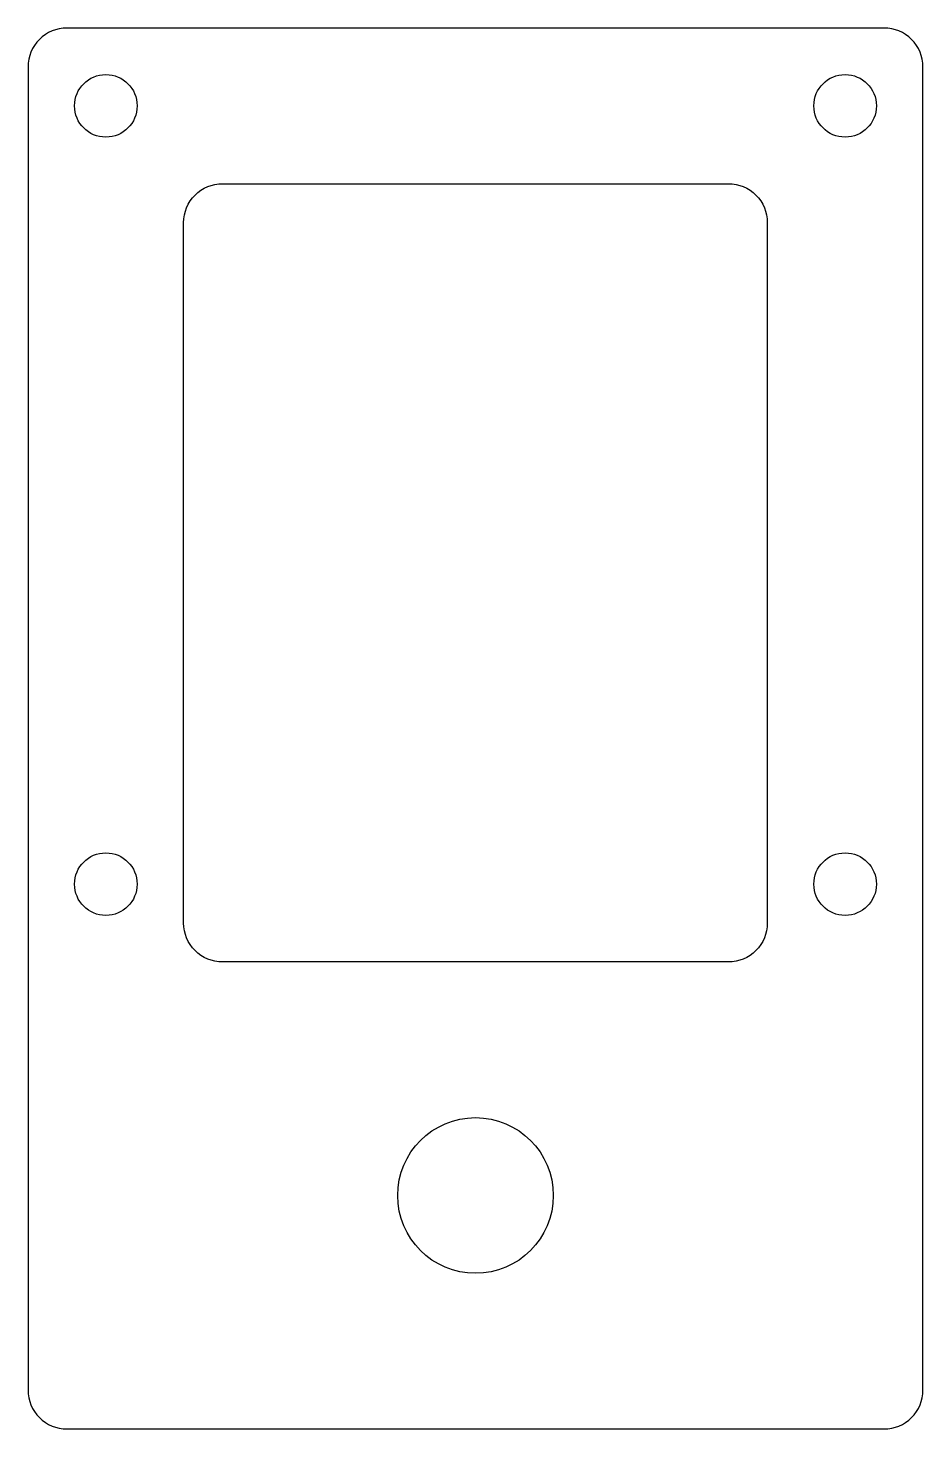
# Model space of a CAD drawing. Header units: inches. Extents: x 0.57 to 3.45, y -3.26 to 1.24.
import ezdxf

# ---------------------------------------------------------------- set-up
doc = ezdxf.new("R2010")
doc.units = ezdxf.units.IN
doc.header["$MEASUREMENT"] = 0

msp = doc.modelspace()

# ---------------------------------------------------------------- linework, layer by layer
for points in [[(0.6956, -3.2633), (3.3206, -3.2633, 0.414214), (3.4456, -3.1383), (3.4456, 1.1117, 0.414214), (3.3206, 1.2367), (0.6956, 1.2367, 0.414214), (0.5706, 1.1117), (0.5706, -3.1383, 0.414214)], [(1.0706, 0.6117, -0.414214), (1.1956, 0.7367), (2.8206, 0.7367, -0.414214), (2.9456, 0.6117), (2.9456, -1.6383, -0.414214), (2.8206, -1.7633), (1.1956, -1.7633, -0.414214), (1.0706, -1.6383)]]:
    msp.add_lwpolyline(points, format="xyb", close=True)
for centre, radius in [((0.8206, 0.9867), 0.1005), ((3.1956, 0.9867), 0.1005), ((0.8206, -1.5133), 0.1005), ((3.1956, -1.5133), 0.1005), ((2.0081, -2.5133), 0.25)]:
    msp.add_circle(centre, radius)

doc.saveas('drawing.dxf')
